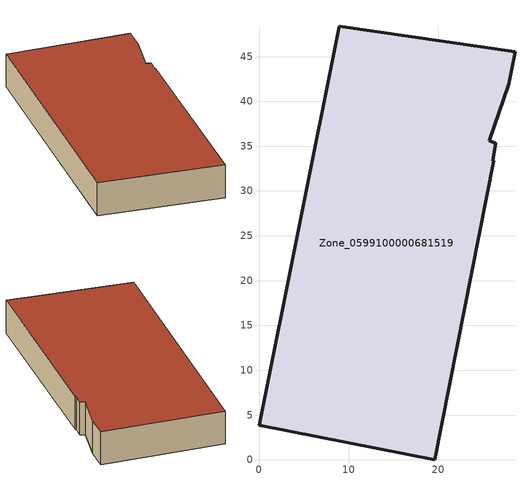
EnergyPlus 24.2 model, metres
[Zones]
Zone_0599100000681519
 floor ground (C_G): 0,3.88 8.94,48.39 28.57,45.56 27.85,41.9 25.7,35.63 26.44,35.32 26.06,33.39 26.17,33.37 19.62,0 z0
 wall outside (C_F): 8.94,48.39 0,3.88 19.62,0 26.17,33.37 26.06,33.39 26.44,35.32 25.7,35.63 27.85,41.9 28.57,45.56 8.94,48.39 z0:5.43
 roof outside (C_R): 25.7,35.63 27.85,41.9 28.57,45.56 8.94,48.39 0,3.88 19.62,0 26.17,33.37 26.06,33.39 26.44,35.32 z5.43
[BUILDING]
Pand.0599100000681519: North Axis=0; Terrain=City; Loads Convergence Tolerance Value=0.04; Temperature Convergence Tolerance Value=0.4; Solar Distribution=FullExterior; Maximum Number of Warmup Days=25; Minimum Number of Warmup Days=1
[Site:Location]
Rotterdam.The.Hague.AP_ZH_NLD Design_Conditions: Latitude=51.96; Longitude=4.45; Time Zone=1; Elevation=-4.5
[SITE:GROUNDTEMPERATURE:BUILDINGSURFACE]
18, 18, 18, 18, 18, 18, 18, 18, 18, 18, 18, 18
[MATERIAL] Thermal Absorptance=0.9; Solar Absorptance=0.7; Visible Absorptance=0.7
Name | Roughness | Thickness | Conductivity | Density | Specific Heat
G.D.1965 | MediumSmooth | 0.15 | 1 | 540 | 1210
F.D.1965 | Rough | 0.3 | 0.857143 | 1920 | 840
R.D.1965 | MediumRough | 0.2 | 0.08 | 1500 | 1000
[CONSTRUCTION]
C_G: G.D.1965
C_F: F.D.1965
C_R: R.D.1965
[ZONE]
Zone_0599100000681519: Type=1; Multiplier=1; Ceiling Height=Autocalculate; Volume=Autocalculate; Floor Area=autocalculate; Part of Total Floor Area=Yes
[ZONEINFILTRATION:DESIGNFLOWRATE]
Infil_Zone_0599100000681519: Zone or ZoneList or Space or SpaceList=Zone_0599100000681519; Schedule=AlwaysOn; Design Flow Rate Calculation Method=Flow/Area; Flow Rate per Floor Area=0.0042; Constant Term Coefficient=1; Temperature Term Coefficient=0; Velocity Term Coefficient=0; Velocity Squared Term Coefficient=0
[HVACTEMPLATE:ZONE:IDEALLOADSAIRSYSTEM]
Zone_0599100000681519: Maximum Heating Supply Air Temperature=50; Minimum Cooling Supply Air Temperature=13; Maximum Heating Supply Air Humidity Ratio=0.0156; Minimum Cooling Supply Air Humidity Ratio=0.0077; Heating Limit=NoLimit; Cooling Limit=NoLimit; Dehumidification Control Type=ConstantSensibleHeatRatio; Cooling Sensible Heat Ratio=0.7; Dehumidification Setpoint=60; Humidification Control Type=None; Humidification Setpoint=30; Outdoor Air Method=None; Outdoor Air Flow Rate per Person=0.00944; Outdoor Air Flow Rate per Zone Floor Area=0; Outdoor Air Flow Rate per Zone=0; Demand Controlled Ventilation Type=None; Outdoor Air Economizer Type=NoEconomizer; Heat Recovery Type=None; Sensible Heat Recovery Effectiveness=0.7; Latent Heat Recovery Effectiveness=0.65
[ZONECONTROL:THERMOSTAT]
ThermostatControl_Zone_0599100000681519: Zone or ZoneList=Zone_0599100000681519; Control Type Schedule=DualSetpointControlType; Control 1=Thermostat_Zone_0599100000681519; Temperature Difference Between Cutout And Setpoint=0
[THERMOSTATSETPOINT:DUALSETPOINT]
Thermostat_Zone_0599100000681519: Heating Setpoint Temperature Schedule=HeatingSetpoint_Zone_0599100000681519; Cooling Setpoint Temperature Schedule=CoolingSetpoint_Zone_0599100000681519
[SCHEDULE:COMPACT]
HeatingSetpoint_Zone_0599100000681519: Through: 12/31, For: AllDays, Until: 24:00, 21
CoolingSetpoint_Zone_0599100000681519: Through: 12/31, For: AllDays, Until: 24:00, 24
DualSetpointControlType: Through: 12/31, For: AllDays, Until: 24:00, 4
AlwaysOn: Through: 12/31, For: AllDays, Until: 24:00, 1
